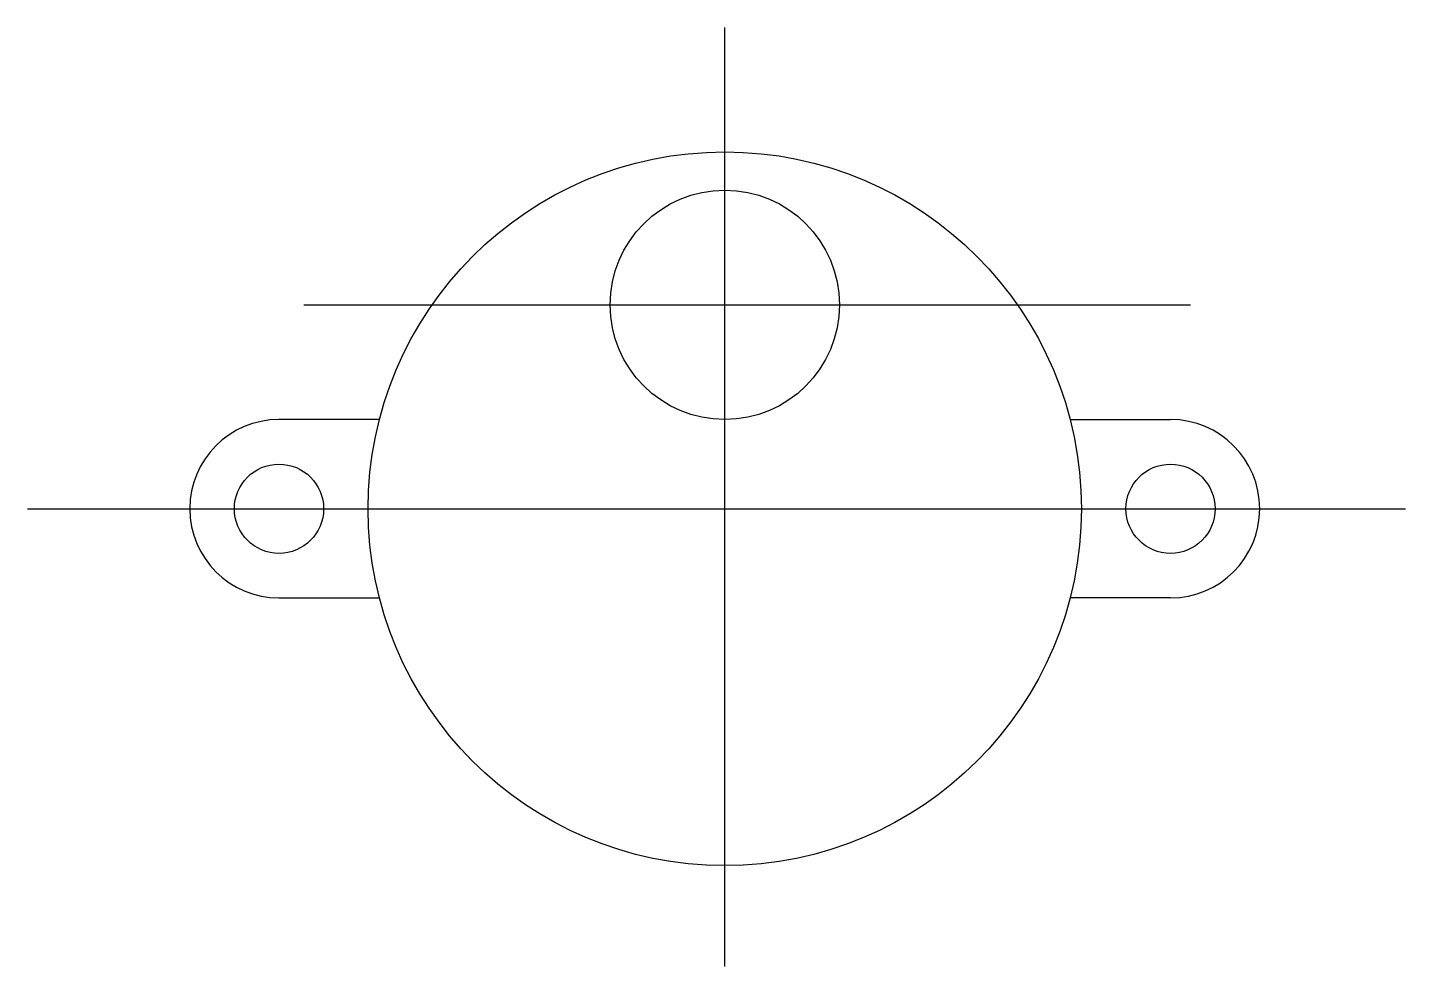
# Model space of a CAD drawing. Header units: millimetres. Extents: x 2043.4 to 2097.5, y 2804.4 to 2841.2.
import ezdxf

# ---------------------------------------------------------------- set-up
doc = ezdxf.new("R2010")
doc.units = ezdxf.units.MM

msp = doc.modelspace()

# ---------------------------------------------------------------- linework, layer by layer
for p, q in [((2070.755, 2804.402), (2070.755, 2841.233)), ((2054.233, 2830.356), (2089.032, 2830.356)), ((2043.384, 2822.356), (2097.475, 2822.356))]:
    msp.add_line(p, q)
for points in [[(2057.199, 2825.856), (2053.255, 2825.856)], [(2084.31, 2825.856), (2088.255, 2825.856)], [(2053.255, 2818.856), (2057.199, 2818.856)], [(2088.255, 2818.856), (2084.31, 2818.856)]]:
    msp.add_lwpolyline(points)
for centre, radius in [((2070.755, 2822.356), 14), ((2070.755, 2830.356), 4.5), ((2053.255, 2822.356), 1.75), ((2088.255, 2822.356), 1.75)]:
    msp.add_circle(centre, radius)
for centre, start, end in [((2053.255, 2822.356), 90, 270), ((2088.255, 2822.356), 270, 90)]:
    msp.add_arc(centre, 3.5, start, end)

doc.saveas('drawing.dxf')
